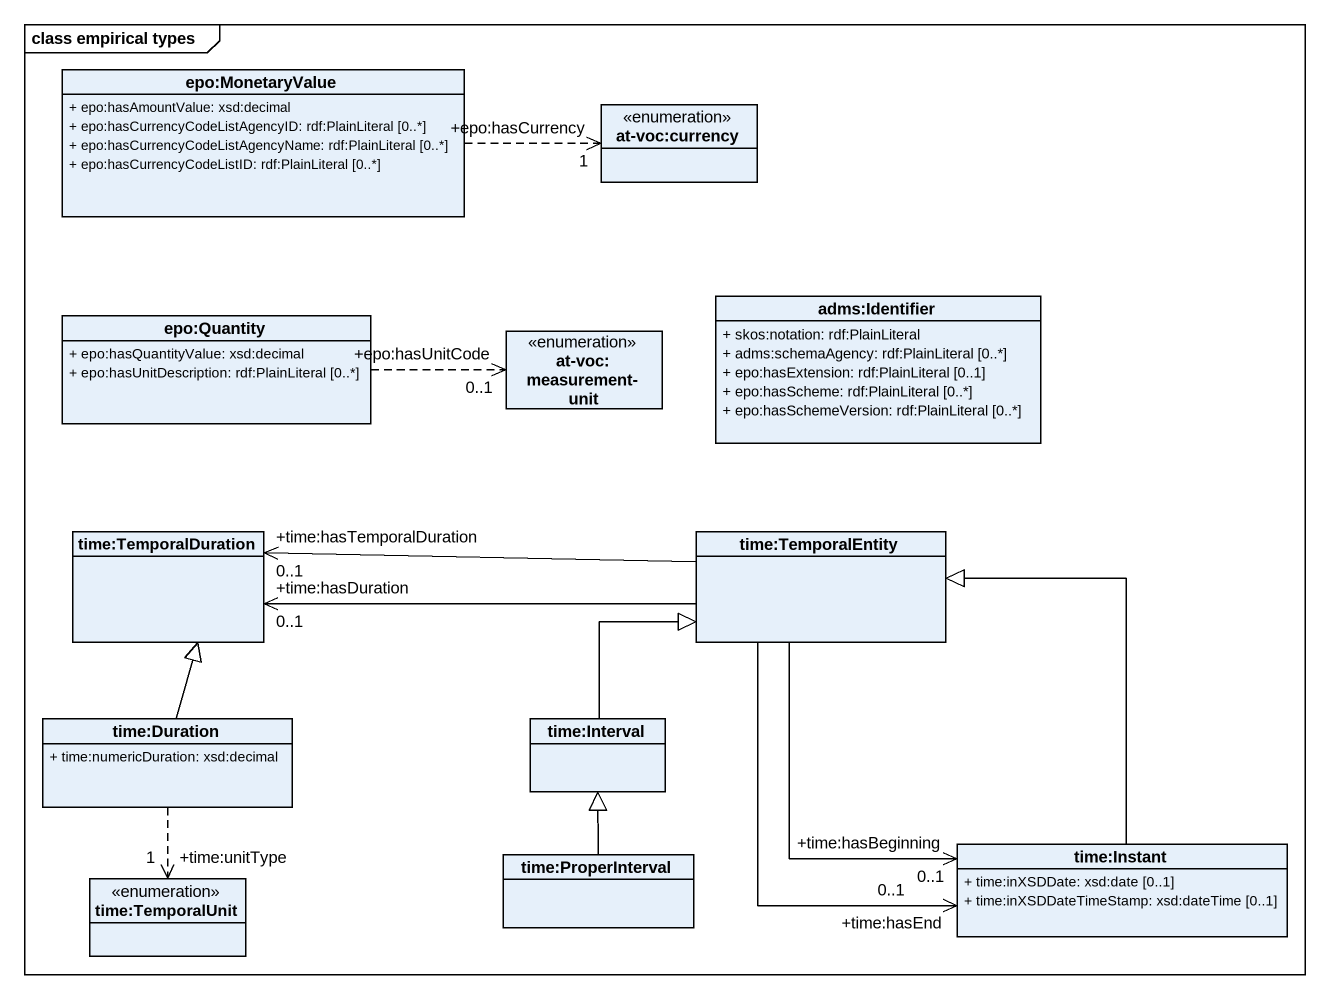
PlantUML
@startuml
mainframe class empirical types
hide circle
hide empty members
skinparam classAttributeIconSize 0
class "epo:MonetaryValue" as epo_MonetaryValue {
  + epo:hasAmountValue: xsd:decimal
  + epo:hasCurrencyCodeListAgencyID: rdf:PlainLiteral [0..*]
  + epo:hasCurrencyCodeListAgencyName: rdf:PlainLiteral [0..*]
  + epo:hasCurrencyCodeListID: rdf:PlainLiteral [0..*]
}
enum "at-voc:currency" as at_voc_currency
class "adms:Identifier" as adms_Identifier {
  + skos:notation: rdf:PlainLiteral
  + adms:schemaAgency: rdf:PlainLiteral [0..*]
  + epo:hasExtension: rdf:PlainLiteral [0..1]
  + epo:hasScheme: rdf:PlainLiteral [0..*]
  + epo:hasSchemeVersion: rdf:PlainLiteral [0..*]
}
class "epo:Quantity" as epo_Quantity {
  + epo:hasQuantityValue: xsd:decimal
  + epo:hasUnitDescription: rdf:PlainLiteral [0..*]
}
enum "at-voc:measurement-unit" as at_voc_measurement_unit
class "time:TemporalDuration" as time_TemporalDuration
class "time:TemporalEntity" as time_TemporalEntity
class "time:Duration" as time_Duration {
  + time:numericDuration: xsd:decimal
}
class "time:Interval" as time_Interval
enum "time:TemporalUnit" as time_TemporalUnit
class "time:ProperInterval" as time_ProperInterval
class "time:Instant" as time_Instant {
  + time:inXSDDate: xsd:date [0..1]
  + time:inXSDDateTimeStamp: xsd:dateTime [0..1]
}
epo_MonetaryValue .right.> "+epo:hasCurrency\n1" at_voc_currency
epo_Quantity .right.> "+epo:hasUnitCode\n0..1" at_voc_measurement_unit
time_TemporalEntity -left-> "+time:hasDuration\n0..1" time_TemporalDuration
time_TemporalEntity -left-> "+time:hasTemporalDuration\n0..1" time_TemporalDuration
time_TemporalEntity --> "+time:hasBeginning\n0..1" time_Instant
time_TemporalEntity --> "+time:hasEnd\n0..1" time_Instant
time_Duration -up-|> time_TemporalDuration
time_Duration ..> "+time:unitType\n1" time_TemporalUnit
time_Interval -up-|> time_TemporalEntity
time_ProperInterval -up-|> time_Interval
time_Instant -up-|> time_TemporalEntity
@enduml
